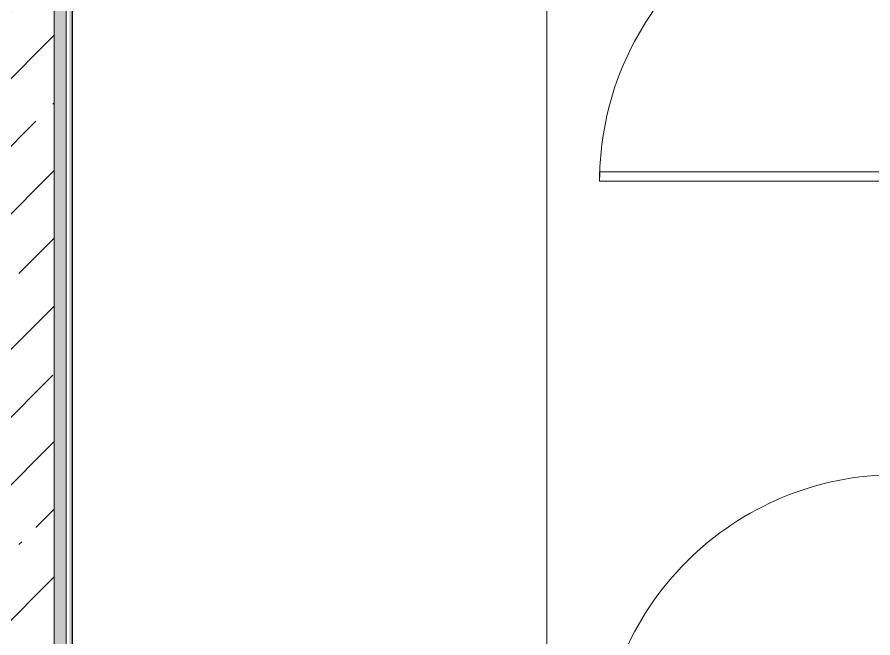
# Model space of a CAD drawing. Header units: millimetres. Extents: x -249154 to 415037, y -45458 to 354837.
# Drawn here: x 65632 to 67074, y 79962 to 81008 of the extents above; entities that cross this region are included whole.
import ezdxf

# ---------------------------------------------------------------- set-up
doc = ezdxf.new("R2010")
doc.units = ezdxf.units.MM
doc.layers.add('A-AREA-PATT-1', color=7, linetype='Continuous', lineweight=5, true_color=0xa5bae0, transparency=1)
for name, color, linetype, lineweight, true_color in [('A-DOOR-1', 7, 'Continuous', 5, 0xc0c0c0), ('A-WALL-1', 9, 'Continuous', 5, 0x808080), ('A-WALL-FNSH-1', 9, 'Continuous', 5, 0x808080)]:
    doc.layers.add(name, color=color, linetype=linetype, lineweight=lineweight, true_color=true_color)
for name, color, linetype, lineweight in [('A-GENM', 7, 'Continuous', 9), ('A-GENM-1', 7, 'Continuous', 20), ('A-WALL', 7, 'Continuous', 5), ('I-WALL', 7, 'Continuous', 5), ('Оси', 7, 'Continuous', 9)]:
    doc.layers.add(name, color=color, linetype=linetype, lineweight=lineweight)

# ---------------------------------------------------------------- blocks, each defined once
blk = doc.blocks.new('131_Сантехническая перегородка_Дверь - СД-1-30819167-Объем проектирования 1 этажа')
at = {"layer": 'A-GENM'}
for points in [[(0, 8), (2, 7.5), (18, 7.5), (18, -8), (305.2, -8), (305.2, 8)], [(805.2, 8), (805.2, -8), (1109, -8), (1109, 8), (872.7, 8)]]:
    blk.add_hatch(color=256, dxfattribs=at).paths.add_polyline_path(points)
at = {"layer": 'A-DOOR-1'}
for p, q in [((321.2, 508), (305.2, 508)), ((305.2, 8), (305.2, 508)), ((321.2, 8), (321.2, 508)), ((321.2, 8), (305.2, 8))]:
    blk.add_line(p, q, dxfattribs=at)
blk.add_arc((305.2, 8), 500, 360, 90, dxfattribs=at)
at = {"layer": 'A-GENM-1'}
for p, q in [((305.2, 8), (0, 8)), ((0, 8), (0, -8)), ((305.2, -8), (305.2, 8)), ((1110.4, 8), (805.2, 8)), ((805.2, 8), (805.2, -8)), ((1110.4, -8), (1110.4, 8)), ((0, -8), (305.2, -8)), ((805.2, -8), (1110.4, -8))]:
    blk.add_line(p, q, dxfattribs=at)
blk = doc.blocks.new('131_Сантехническая перегородка_Дверь_сдвиг_ - СД-1-30823593-Объем проектирования 1 этажа')
at = {"layer": 'A-GENM'}
for points in [[(0, -3), (0, -8), (400, -8), (400, 8), (0, 8)], [(900, -8), (1089, -8), (1089, 8), (900, 8)]]:
    blk.add_hatch(color=256, dxfattribs=at).paths.add_polyline_path(points)
at = {"layer": 'A-DOOR-1'}
for p, q in [((416, 508), (400, 508)), ((400, 8), (400, 508)), ((416, 8), (416, 508)), ((416, 8), (400, 8))]:
    blk.add_line(p, q, dxfattribs=at)
blk.add_arc((400, 8), 500, 360, 90, dxfattribs=at)
at = {"layer": 'A-GENM-1'}
for p, q in [((400, 8), (0, 8)), ((0, 8), (0, -8)), ((400, -8), (400, 8)), ((1100, 8), (900, 8)), ((900, 8), (900, -8)), ((1100, -8), (1100, 8)), ((0, -8), (400, -8)), ((900, -8), (1100, -8))]:
    blk.add_line(p, q, dxfattribs=at)
blk = doc.blocks.new('1floor')
at = {"layer": 'A-AREA-PATT-1'}
h = blk.add_hatch(color=256, dxfattribs=at)
h.paths.add_polyline_path([(68359.5, 145.5), (68359.5, 3734.5), (67054.5, 3734.5), (67054.5, 7654.5), (66860, 7654.5), (66860.5, 7649), (67049, 7649), (67049, 4465), (66900, 4465), (66900, 4265), (67049, 4265), (67049.5, 3729), (68354, 3729), (68354, 151), (66171, 151), (66171, 526.5), (65661, 526.5), (65661, 7369), (65941, 7369), (65941, 7649), (65935.5, 7649), (65935.5, 7374.5), (65655.5, 7374.5), (65655.5, 521), (66165.5, 521), (66165.5, 145.5), (68354, 145.5)])
h.paths.add_polyline_path([(68302.9, 1226.6), (68315.2, 1235.5), (68315.2, 1242), (68306.7, 1241.2), (68304.1, 1238.6), (68295.3, 1234.9), (68273.3, 1242), (68275.4, 1235.5), (68287.7, 1226.6), (68295.3, 1226.6)])
h.paths.add_polyline_path([(68273.3, 1258), (68283.9, 1258.8), (68286.5, 1261.4), (68295.3, 1265.1), (68317.3, 1258), (68315.2, 1264.5), (68302.9, 1273.4), (68284.7, 1271.2), (68275.4, 1264.5), (68274.1, 1260.3)])
h.paths.add_polyline_path([(68296.7, 2326.6), (68307.4, 2328.8), (68316.7, 2335.5), (68316.7, 2342), (68308.5, 2342), (68305.5, 2338.6), (68296.7, 2334.9), (68274.7, 2342), (68276.8, 2335.5), (68289.1, 2326.6)])
h.paths.add_polyline_path([(68318.8, 2358), (68316.7, 2364.5), (68304.4, 2373.4), (68286.1, 2371.2), (68276.8, 2364.5), (68276.8, 2358), (68285, 2358), (68288, 2361.4), (68296.7, 2365.1), (68316.7, 2358)])
at = {"layer": 'I-WALL'}
h = blk.add_hatch(dxfattribs=at)
h.set_pattern_fill('FP_1', color=256, style=0, pattern_type=2)
h.set_pattern_definition([(45, (0, 0), (-114.04925, 114.04925), []), (45, (114.05, 0), (-114.04925, 114.04925), [201.612, -40.322, 6.706, -33.617])])
h.paths.add_polyline_path([(65630, 400), (65630, 7400), (65410, 7400), (65410, 400)])
h = blk.add_hatch(dxfattribs=at)
h.set_pattern_fill('FP_191', color=256, style=0, pattern_type=2)
h.set_pattern_definition([(0, (0, 0), (243.84, 60.96), [20.117, -162.763, 20.117, -162.763, -975.36]), (0, (0, 0), (243.84, 60.96), [-365.76, 20.117, -345.643, 20.117, -162.763, -426.72]), (0, (0, 0), (243.84, 60.96), [-914.4, 20.117, -101.803, 20.117, -284.683]), (120, (91.44, 30.48), (-174.71291, 180.691634), [20.117, -162.763, 20.117, -162.763, -975.36]), (120, (91.44, 30.48), (-174.71291, 180.691634), [-365.76, 20.117, -345.643, 20.117, -162.763, -426.72]), (120, (91.44, 30.48), (-174.71291, 180.691634), [-914.4, 20.117, -101.803, 20.117, -284.683]), (240, (121.92, 152.4), (-69.12709, -241.651634), [20.117, -162.763, 20.117, -162.763, -975.36]), (240, (121.92, 152.4), (-69.12709, -241.651634), [-365.76, 20.117, -345.643, 20.117, -162.763, -426.72]), (240, (121.92, 152.4), (-69.12709, -241.651634), [-914.4, 20.117, -101.803, 20.117, -284.683])])
h.paths.add_polyline_path([(65630, 420), (65650, 421.8), (65650, 440.5), (65630, 440.5)])
h.paths.add_polyline_path([(65630, 515.5), (65650, 515.5), (65650, 7380), (65630, 7380), (65630, 522.7)])
at = {"layer": 'A-WALL'}
blk.add_line((65650, 7380), (65650, 552.5), dxfattribs=at)
at = {"layer": 'A-WALL-1'}
for p, q in [((65630, 400), (65630, 7400)), ((65630, 7400), (65630, 400))]:
    blk.add_line(p, q, dxfattribs=at)
at = {"layer": 'A-WALL-FNSH-1'}
blk.add_line((65661, 526.5), (65661, 7380), dxfattribs=at)
at = {"layer": 'Оси'}
for p, q in [((66460, -623.5), (66460, 4376.5)), ((65660, -1906.3), (65660, 3093.7))]:
    blk.add_line(p, q, dxfattribs=at)
at = {"layer": 'A-GENM', "rotation": 89.99999999997657}
for name, p in [('131_Сантехническая перегородка_Дверь - СД-1-30819167-Объем проектирования 1 этажа', (67057, 1240)), ('131_Сантехническая перегородка_Дверь_сдвиг_ - СД-1-30823593-Объем проектирования 1 этажа', (67057, 151))]:
    blk.add_blockref(name, p, dxfattribs=at)

msp = doc.modelspace()

# ---------------------------------------------------------------- block references
msp.add_blockref('1floor', (64.7, 79186.1))

doc.saveas('drawing.dxf')
